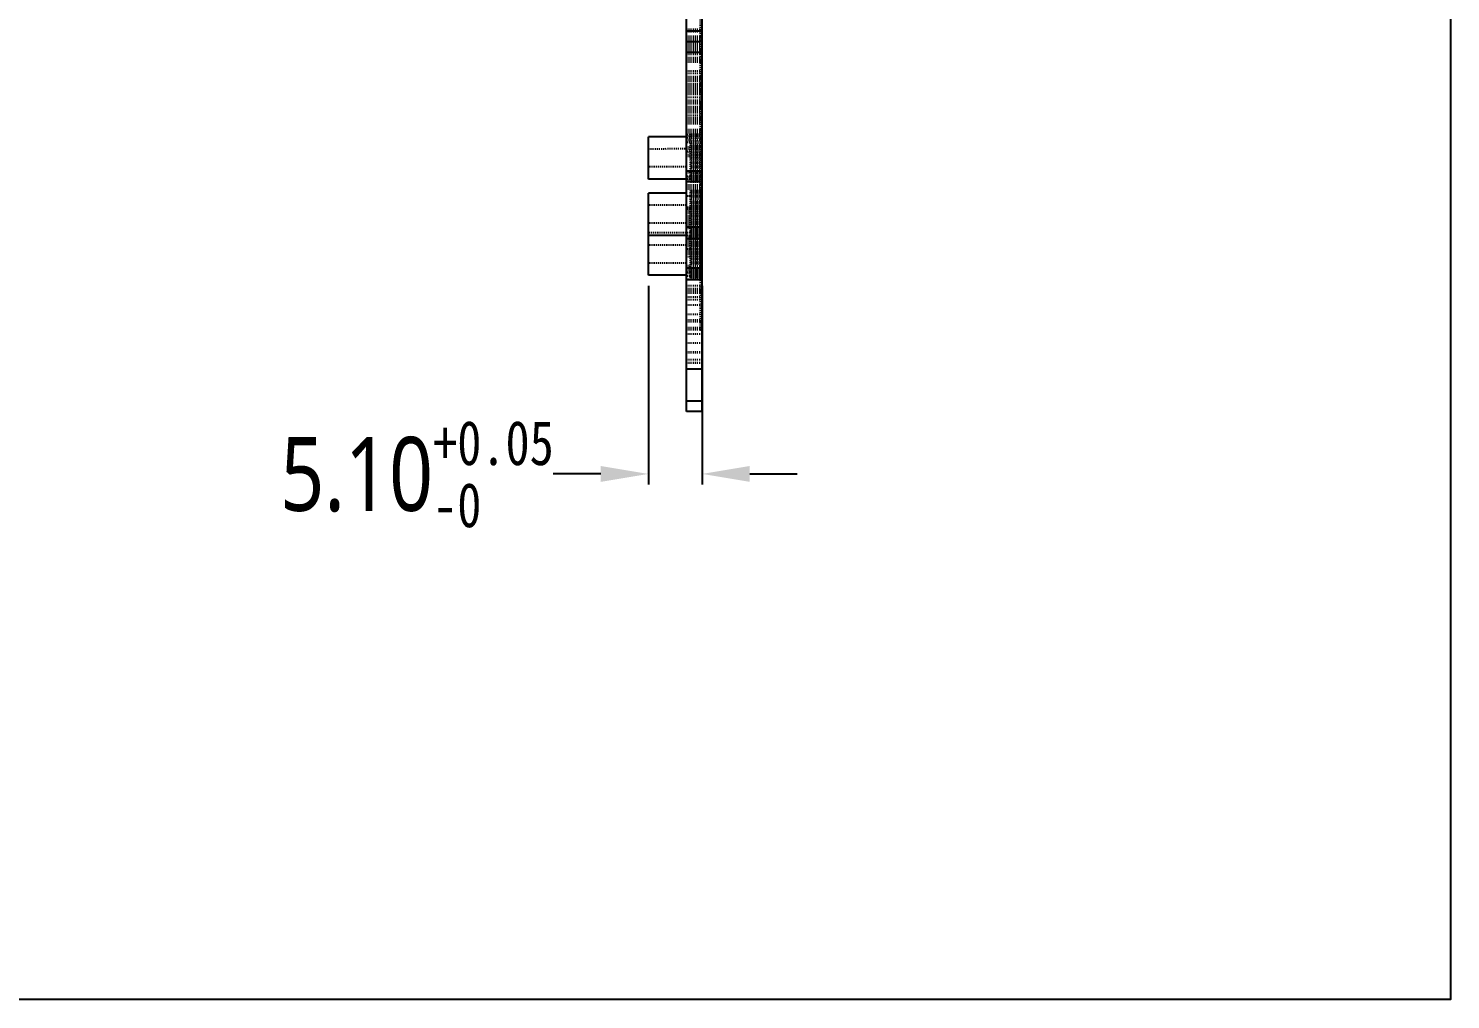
# Model space of a CAD drawing. Header units: inches. Extents: x 3379 to 4133, y -878 to -311.
# Drawn here: x 3998.6 to 4133.3, y -878.4 to -786.5 of the extents above; entities that cross this region are included whole.
import ezdxf

# ---------------------------------------------------------------- set-up
doc = ezdxf.new("R2010")
doc.units = ezdxf.units.IN
doc.header["$LTSCALE"] = 0.909449
doc.header["$MEASUREMENT"] = 0
doc.header["$PDMODE"] = 3
doc.header["$PDSIZE"] = 0.3125
doc.linetypes.add('HIDDEN', pattern=[0.2, 0.1, -0.1])
doc.linetypes.add('PHANTOM', pattern=[0.8, 0.45, -0.05, 0.1, -0.05, 0.1, -0.05])
doc.layers.get('0').update_dxf_attribs({"linetype": 'CONTINUOUS'})
doc.layers.get('Defpoints').update_dxf_attribs({"linetype": 'CONTINUOUS'})
for name, color, linetype in [('DEFAULT_2', 8, 'HIDDEN'), ('DEFAULT_3', 7, 'PHANTOM'), ('标注尺寸', 2, 'CONTINUOUS')]:
    doc.layers.add(name, color=color, linetype=linetype)
doc.styles.get("Standard").update_dxf_attribs({"font": 'txt', "width": 0.8})
doc.dimstyles.get("Standard").update_dxf_attribs({"dimtxt": 6, "dimasz": 4.5, "dimexe": 1, "dimexo": 1, "dimgap": 0.09, "dimtad": 0, "dimzin": 1, "dimdsep": 46, "dimtxsty": 'STANDARD', "dimcen": 0.09, "dimclrd": 5, "dimclre": 5, "dimclrt": 1, "dimadec": 0, "dimazin": 0, "dimtp": 0.01, "dimtm": 0.01, "dimtfac": 1, "dimtofl": 0, "dimtmove": 0, "dimatfit": 3, "dimfxl": 1, "dimtolj": 1, "dimtzin": 4, "dimarcsym": 0})

# ---------------------------------------------------------------- blocks, each defined once
blk = doc.blocks.new('*D73')
at = {"layer": 'Defpoints', "color": 0}
for p in [(4057.28, -809.84), (4062.38, -809.84), (4057.28, -828.66)]:
    blk.add_point(p, dxfattribs=at)
at = {"layer": '标注尺寸', "color": 2, "lineweight": -2}
for p, q in [((4057.28, -810.84), (4057.28, -829.66)), ((4062.38, -810.84), (4062.38, -829.66)), ((4052.78, -828.66), (4048.28, -828.66)), ((4066.88, -828.66), (4071.38, -828.66))]:
    blk.add_line(p, q, dxfattribs=at)
at = {"layer": '标注尺寸', "color": 2}
for points in [[(4052.78, -827.91), (4052.78, -829.41), (4057.28, -828.66)], [(4066.88, -827.91), (4066.88, -829.41), (4062.38, -828.66)]]:
    blk.add_solid(points, dxfattribs=at)
at = {"layer": '标注尺寸', "color": 2, "insert": (4035.37, -828.66), "char_height": 6, "attachment_point": 5}
blk.add_mtext('\\A1;\\A1;{\\fMicrosoft YaHei|b0|i0|c134|p34;\\H1.167x;5.10\\fSimSun|b1|i0|c134|p2;\\H0.6x;\\S+0.05^ -0;}', dxfattribs=at)

msp = doc.modelspace()

# ---------------------------------------------------------------- linework, layer by layer
at = {"color": 7, "linetype": 'Continuous'}
for p, q in [((4060.882, -822.739), (4060.882, -697.239)), ((4062.382, -822.739), (4062.382, -697.239)), ((4062.382, -786.724), (4060.882, -786.724)), ((4062.382, -787.724), (4060.882, -787.724)), ((4060.882, -788.724), (4062.382, -788.724)), ((4060.882, -796.739), (4057.282, -796.739)), ((4057.282, -800.739), (4057.282, -796.739)), ((4060.882, -799.962), (4062.382, -799.962)), ((4060.882, -800.739), (4057.282, -800.739)), ((4060.882, -800.952), (4062.382, -800.952)), ((4060.882, -802.069), (4057.282, -802.069)), ((4057.282, -809.839), (4057.282, -802.069)), ((4060.882, -805.253), (4062.382, -805.253)), ((4060.882, -806.069), (4057.282, -806.069)), ((4060.882, -806.379), (4062.382, -806.379)), ((4060.882, -809.15), (4062.382, -809.15)), ((4060.882, -809.839), (4057.282, -809.839)), ((4062.382, -810.277), (4060.882, -810.277)), ((4060.882, -818.72), (4062.382, -818.72)), ((4060.882, -821.739), (4062.382, -821.739)), ((4062.382, -822.739), (4060.882, -822.739))]:
    msp.add_line(p, q, dxfattribs=at)
at = {"layer": 'DEFAULT_2', "color": 8, "linetype": 'HIDDEN'}
for p, q in [((4062.182, -704.709), (4062.182, -814.965)), ((4062.182, -786.565), (4060.882, -786.565)), ((4060.882, -786.657), (4062.182, -786.657)), ((4062.382, -786.524), (4062.182, -786.565)), ((4062.382, -786.698), (4062.182, -786.657)), ((4062.182, -786.803), (4060.882, -786.802)), ((4062.182, -787.236), (4060.882, -787.236)), ((4060.882, -787.335), (4062.182, -787.335)), ((4062.182, -787.473), (4060.882, -787.473)), ((4062.182, -787.638), (4060.882, -787.638)), ((4062.182, -787.659), (4060.882, -787.659)), ((4060.882, -787.859), (4062.382, -787.859)), ((4060.882, -788.024), (4062.182, -788.024)), ((4062.382, -786.999), (4062.182, -786.803)), ((4062.382, -787.04), (4062.182, -787.236)), ((4062.182, -787.324), (4062.382, -787.124)), ((4062.382, -787.139), (4062.182, -787.335)), ((4062.182, -787.627), (4062.382, -787.427)), ((4062.382, -787.442), (4062.182, -787.638)), ((4062.182, -787.659), (4062.382, -787.459)), ((4062.382, -787.515), (4062.182, -787.473)), ((4062.382, -787.678), (4062.182, -787.72)), ((4062.382, -787.982), (4062.182, -788.024)), ((4062.182, -788.25), (4060.882, -788.25)), ((4060.882, -788.408), (4062.182, -788.408)), ((4062.182, -788.625), (4060.882, -788.625)), ((4060.882, -788.919), (4062.182, -788.919)), ((4060.882, -789.218), (4062.182, -789.218)), ((4060.882, -789.301), (4062.182, -789.301)), ((4062.382, -788.291), (4062.182, -788.25)), ((4062.382, -788.599), (4062.182, -788.404)), ((4062.182, -788.408), (4062.382, -788.608)), ((4062.382, -788.43), (4062.182, -788.625)), ((4062.382, -788.724), (4062.182, -788.919)), ((4062.382, -789.26), (4062.182, -789.218)), ((4062.382, -789.259), (4062.182, -789.301)), ((4060.882, -789.459), (4062.182, -789.459)), ((4062.182, -789.512), (4060.882, -789.512)), ((4060.882, -789.539), (4062.182, -789.538)), ((4060.882, -789.618), (4062.182, -789.618)), ((4062.182, -790.503), (4060.882, -790.503)), ((4062.182, -790.741), (4060.882, -790.74)), ((4062.382, -789.501), (4062.182, -789.459)), ((4062.382, -789.553), (4062.182, -789.512)), ((4062.382, -789.734), (4062.182, -789.538)), ((4062.382, -789.809), (4062.182, -789.614)), ((4062.182, -789.618), (4062.382, -789.818)), ((4062.382, -790.462), (4062.182, -790.503)), ((4062.382, -790.937), (4062.182, -790.741)), ((4060.882, -791.018), (4062.182, -791.018)), ((4062.182, -791.172), (4060.882, -791.172)), ((4062.182, -791.31), (4060.882, -791.31)), ((4062.182, -791.468), (4060.882, -791.468)), ((4062.182, -791.705), (4060.882, -791.705)), ((4062.182, -791.762), (4060.882, -791.762)), ((4060.882, -791.918), (4062.182, -791.918)), ((4062.182, -791.999), (4060.882, -791.999)), ((4060.882, -792.052), (4062.182, -792.052)), ((4062.182, -791.014), (4062.382, -790.814)), ((4062.382, -790.823), (4062.182, -791.018)), ((4062.182, -791.306), (4062.382, -791.106)), ((4062.382, -791.115), (4062.182, -791.31)), ((4062.382, -791.131), (4062.182, -791.172)), ((4062.382, -791.423), (4062.182, -791.465)), ((4062.382, -791.51), (4062.182, -791.468)), ((4062.382, -791.51), (4062.182, -791.705)), ((4062.382, -791.718), (4062.182, -791.759)), ((4062.382, -791.718), (4062.182, -791.918)), ((4062.382, -791.718), (4062.182, -791.913)), ((4062.382, -791.804), (4062.182, -791.762)), ((4062.382, -791.804), (4062.182, -791.999)), ((4062.382, -792.01), (4062.182, -792.052)), ((4062.382, -792.01), (4062.182, -792.21)), ((4062.382, -792.01), (4062.182, -792.206)), ((4062.182, -792.318), (4062.382, -792.118)), ((4062.382, -792.134), (4062.182, -792.329)), ((4062.182, -792.214), (4060.882, -792.214)), ((4060.882, -792.329), (4062.182, -792.329)), ((4060.882, -792.372), (4062.182, -792.372)), ((4062.182, -792.599), (4060.882, -792.599)), ((4062.182, -792.714), (4060.882, -792.714)), ((4060.882, -792.985), (4062.182, -792.985)), ((4060.882, -793.265), (4062.182, -793.265)), ((4060.882, -793.397), (4062.182, -793.397)), ((4062.382, -792.256), (4062.182, -792.214)), ((4062.382, -792.564), (4062.182, -792.368)), ((4062.182, -792.372), (4062.382, -792.572)), ((4062.182, -792.588), (4062.382, -792.388)), ((4062.382, -792.403), (4062.182, -792.599)), ((4062.382, -792.673), (4062.182, -792.714)), ((4062.382, -792.944), (4062.182, -792.985)), ((4062.382, -793.223), (4062.182, -793.265)), ((4062.382, -793.439), (4062.182, -793.397)), ((4062.382, -793.424), (4062.182, -793.619)), ((4060.882, -793.503), (4062.182, -793.502)), ((4060.882, -793.556), (4062.182, -793.556)), ((4062.182, -793.619), (4060.882, -793.619)), ((4060.882, -793.848), (4062.182, -793.848)), ((4060.882, -793.881), (4062.182, -793.881)), ((4060.882, -794.086), (4062.182, -794.086)), ((4062.182, -794.121), (4060.882, -794.122)), ((4060.882, -794.212), (4062.182, -794.212)), ((4062.182, -794.359), (4060.882, -794.359)), ((4062.182, -794.473), (4060.882, -794.473)), ((4060.882, -794.673), (4062.182, -794.673)), ((4062.382, -793.698), (4062.182, -793.502)), ((4062.382, -793.747), (4062.182, -793.552)), ((4062.182, -793.556), (4062.382, -793.756)), ((4062.382, -793.653), (4062.182, -793.848)), ((4062.382, -793.685), (4062.182, -793.881)), ((4062.382, -793.925), (4062.182, -794.121)), ((4062.382, -794.127), (4062.182, -794.086)), ((4062.382, -794.254), (4062.182, -794.212)), ((4062.382, -794.4), (4062.182, -794.359)), ((4062.382, -794.515), (4062.182, -794.473)), ((4062.382, -794.714), (4062.182, -794.673)), ((4062.382, -794.714), (4062.182, -794.91)), ((4060.882, -794.91), (4062.182, -794.91)), ((4060.882, -794.946), (4062.182, -794.946)), ((4062.182, -794.964), (4060.882, -794.964)), ((4062.182, -795.122), (4060.882, -795.122)), ((4060.882, -795.183), (4062.182, -795.183)), ((4062.182, -795.235), (4060.882, -795.235)), ((4062.182, -795.394), (4060.882, -795.394)), ((4062.182, -795.492), (4060.882, -795.492)), ((4062.182, -796.086), (4060.882, -796.086)), ((4062.182, -796.178), (4060.882, -796.178)), ((4062.382, -794.922), (4062.182, -794.964)), ((4062.382, -794.922), (4062.182, -795.122)), ((4062.382, -794.922), (4062.182, -795.118)), ((4062.382, -794.987), (4062.182, -794.946)), ((4062.382, -794.987), (4062.182, -795.183)), ((4062.382, -795.194), (4062.182, -795.235)), ((4062.382, -795.194), (4062.182, -795.394)), ((4062.382, -795.194), (4062.182, -795.39)), ((4062.382, -795.534), (4062.182, -795.492)), ((4062.382, -795.89), (4062.182, -796.086)), ((4062.382, -796.22), (4062.182, -796.178)), ((4060.882, -796.336), (4062.182, -796.336)), ((4062.232, -796.532), (4060.882, -796.539)), ((4060.882, -796.639), (4062.382, -796.639)), ((4062.232, -796.836), (4060.882, -796.839)), ((4060.882, -796.989), (4062.232, -796.985)), ((4062.182, -797.006), (4060.882, -797.006)), ((4060.882, -797.046), (4062.232, -797.046)), ((4062.232, -797.292), (4060.882, -797.284)), ((4061.282, -796.489), (4062.232, -796.489)), ((4061.282, -800.988), (4061.282, -796.49)), ((4062.232, -796.515), (4061.282, -796.515)), ((4062.232, -796.563), (4061.282, -796.563)), ((4061.282, -796.609), (4062.232, -796.609)), ((4062.232, -796.623), (4061.282, -796.623)), ((4062.232, -796.657), (4061.282, -796.657)), ((4061.282, -796.675), (4062.232, -796.675)), ((4062.232, -796.711), (4061.282, -796.711)), ((4062.232, -796.724), (4061.282, -796.724)), ((4062.232, -796.767), (4061.282, -796.767)), ((4062.232, -796.8), (4061.282, -796.8)), ((4062.232, -796.815), (4061.282, -796.815)), ((4062.232, -796.854), (4061.282, -796.854)), ((4061.282, -796.964), (4062.232, -796.964)), ((4061.282, -797.023), (4062.232, -797.023)), ((4061.282, -797.062), (4062.232, -797.062)), ((4062.232, -797.192), (4061.282, -797.192)), ((4062.232, -797.256), (4061.282, -797.256)), ((4062.232, -797.339), (4061.282, -797.339)), ((4061.282, -797.467), (4062.232, -797.467)), ((4062.382, -796.528), (4062.182, -796.332)), ((4062.182, -796.336), (4062.382, -796.536)), ((4062.182, -796.539), (4062.382, -796.339)), ((4062.382, -796.81), (4062.182, -797.006)), ((4062.182, -796.839), (4062.382, -797.039)), ((4062.382, -797.004), (4062.182, -797.046)), ((4062.382, -797.479), (4062.182, -797.283)), ((4062.182, -797.701), (4062.382, -797.501)), ((4062.382, -797.509), (4062.182, -797.705)), ((4062.232, -800.989), (4062.232, -796.491)), ((4062.182, -797.886), (4057.282, -797.889)), ((4062.182, -797.705), (4060.882, -797.705)), ((4060.882, -797.86), (4062.182, -797.86)), ((4062.232, -798.123), (4060.882, -798.123)), ((4060.882, -798.192), (4062.182, -798.192)), ((4060.882, -798.441), (4062.182, -798.441)), ((4062.182, -798.595), (4060.882, -798.595)), ((4062.232, -797.581), (4061.282, -797.581)), ((4061.282, -797.605), (4062.232, -797.605)), ((4061.282, -797.658), (4062.232, -797.658)), ((4062.232, -797.78), (4061.282, -797.78)), ((4061.282, -797.907), (4062.232, -797.907)), ((4062.232, -797.925), (4061.282, -797.925)), ((4062.232, -797.953), (4061.282, -797.953)), ((4062.232, -798.014), (4061.282, -798.014)), ((4062.232, -798.258), (4061.282, -798.258)), ((4061.282, -798.301), (4062.232, -798.301)), ((4061.282, -798.324), (4062.232, -798.324)), ((4061.282, -798.395), (4062.232, -798.395)), ((4062.232, -798.485), (4061.282, -798.485)), ((4061.282, -798.624), (4062.232, -798.624)), ((4062.232, -798.691), (4061.282, -798.691)), ((4062.232, -798.709), (4061.282, -798.709)), ((4062.232, -798.769), (4061.282, -798.769)), ((4062.232, -798.786), (4061.282, -798.786)), ((4061.282, -798.854), (4062.232, -798.854)), ((4062.382, -797.818), (4062.182, -797.86)), ((4062.382, -797.844), (4062.182, -797.886)), ((4062.382, -798.319), (4062.182, -798.123)), ((4062.382, -798.234), (4062.182, -798.192)), ((4062.182, -798.437), (4062.382, -798.237)), ((4062.382, -798.246), (4062.182, -798.441)), ((4062.382, -798.554), (4062.182, -798.595)), ((4060.882, -799.589), (4057.282, -799.589)), ((4060.882, -800.117), (4062.182, -800.117)), ((4062.232, -798.993), (4061.282, -798.993)), ((4061.282, -799.094), (4062.232, -799.094)), ((4061.282, -799.153), (4062.232, -799.153)), ((4061.282, -799.176), (4062.232, -799.176)), ((4062.232, -799.22), (4061.282, -799.22)), ((4061.282, -799.355), (4062.232, -799.355)), ((4062.232, -799.468), (4061.282, -799.468)), ((4062.232, -799.525), (4061.282, -799.525)), ((4062.232, -799.553), (4061.282, -799.553)), ((4061.282, -799.571), (4062.232, -799.571)), ((4062.232, -799.697), (4061.282, -799.697)), ((4061.282, -799.822), (4062.232, -799.822)), ((4061.282, -799.873), (4062.232, -799.873)), ((4061.282, -799.905), (4062.232, -799.905)), ((4061.282, -800.011), (4062.232, -800.011)), ((4062.232, -800.148), (4061.282, -800.148)), ((4061.282, -800.187), (4062.232, -800.187)), ((4062.232, -800.221), (4061.282, -800.221)), ((4062.382, -800.001), (4062.182, -799.959)), ((4062.382, -800.309), (4062.182, -800.113)), ((4062.182, -800.117), (4062.382, -800.317)), ((4062.232, -800.493), (4060.882, -800.489)), ((4060.882, -800.516), (4062.232, -800.514)), ((4062.232, -800.754), (4060.882, -800.754)), ((4060.882, -800.78), (4062.182, -800.78)), ((4060.882, -800.939), (4062.182, -800.939)), ((4060.882, -801.271), (4062.182, -801.271)), ((4060.882, -801.459), (4062.382, -801.459)), ((4060.882, -801.509), (4062.182, -801.509)), ((4062.232, -800.286), (4061.282, -800.286)), ((4061.282, -800.416), (4062.232, -800.416)), ((4062.232, -800.434), (4061.282, -800.434)), ((4061.282, -800.456), (4062.232, -800.456)), ((4061.282, -800.629), (4062.232, -800.629)), ((4062.232, -800.642), (4061.282, -800.642)), ((4062.232, -800.672), (4061.282, -800.672)), ((4062.232, -800.688), (4061.282, -800.688)), ((4062.232, -800.711), (4061.282, -800.711)), ((4062.232, -800.767), (4061.282, -800.767)), ((4061.282, -800.803), (4062.232, -800.803)), ((4062.232, -800.82), (4061.282, -800.82)), ((4061.282, -800.836), (4062.232, -800.836)), ((4062.232, -800.855), (4061.282, -800.855)), ((4061.282, -800.869), (4062.232, -800.869)), ((4062.232, -800.925), (4061.282, -800.925)), ((4061.282, -800.988), (4062.232, -800.988)), ((4062.382, -800.32), (4062.182, -800.516)), ((4062.382, -800.795), (4062.182, -800.754)), ((4062.382, -800.821), (4062.182, -800.78)), ((4062.382, -801.13), (4062.182, -800.934)), ((4062.182, -800.939), (4062.382, -801.139)), ((4062.382, -801.076), (4062.182, -801.271)), ((4062.382, -801.55), (4062.182, -801.509)), ((4060.882, -801.659), (4062.182, -801.659)), ((4060.882, -802.319), (4062.232, -802.315)), ((4062.232, -802.353), (4060.882, -802.341)), ((4061.282, -801.819), (4062.232, -801.819)), ((4061.282, -810.088), (4061.282, -801.82)), ((4062.232, -801.845), (4061.282, -801.845)), ((4062.232, -801.862), (4061.282, -801.862)), ((4062.232, -801.893), (4061.282, -801.893)), ((4061.282, -801.939), (4062.232, -801.939)), ((4062.232, -801.953), (4061.282, -801.953)), ((4061.282, -801.971), (4062.232, -801.971)), ((4062.232, -801.987), (4061.282, -801.987)), ((4061.282, -802.005), (4062.232, -802.005)), ((4062.232, -802.041), (4061.282, -802.041)), ((4062.232, -802.054), (4061.282, -802.054)), ((4062.232, -802.097), (4061.282, -802.097)), ((4062.232, -802.13), (4061.282, -802.13)), ((4062.232, -802.145), (4061.282, -802.145)), ((4062.232, -802.166), (4061.282, -802.166)), ((4062.232, -802.184), (4061.282, -802.184)), ((4061.282, -802.294), (4062.232, -802.294)), ((4061.282, -802.376), (4062.232, -802.376)), ((4061.282, -802.392), (4062.232, -802.392)), ((4062.232, -802.522), (4061.282, -802.522)), ((4062.232, -802.586), (4061.282, -802.586)), ((4062.232, -802.622), (4061.282, -802.622)), ((4062.232, -802.669), (4061.282, -802.669)), ((4061.282, -802.797), (4062.232, -802.797)), ((4062.232, -802.911), (4061.282, -802.911)), ((4062.182, -801.659), (4062.382, -801.859)), ((4062.382, -802.141), (4062.182, -802.341)), ((4062.232, -810.089), (4062.232, -801.821)), ((4060.882, -803.219), (4057.282, -803.219)), ((4062.182, -803.438), (4060.882, -803.438)), ((4062.232, -803.453), (4060.882, -803.442)), ((4062.232, -803.588), (4060.882, -803.596)), ((4062.382, -803.622), (4060.882, -803.622)), ((4060.882, -803.651), (4062.232, -803.654)), ((4062.182, -803.74), (4060.882, -803.74)), ((4062.182, -803.895), (4060.882, -803.895)), ((4060.882, -803.919), (4062.382, -803.919)), ((4060.882, -803.947), (4062.232, -803.954)), ((4060.882, -804.184), (4062.232, -804.184)), ((4061.282, -802.935), (4062.232, -802.935)), ((4061.282, -802.988), (4062.232, -802.988)), ((4062.232, -803.11), (4061.282, -803.11)), ((4061.282, -803.237), (4062.232, -803.237)), ((4062.232, -803.255), (4061.282, -803.255)), ((4062.232, -803.283), (4061.282, -803.283)), ((4062.232, -803.344), (4061.282, -803.344)), ((4061.282, -803.725), (4062.232, -803.725)), ((4062.232, -803.815), (4061.282, -803.815)), ((4062.232, -804.021), (4061.282, -804.021)), ((4062.232, -804.039), (4061.282, -804.039)), ((4062.232, -804.099), (4061.282, -804.099)), ((4062.232, -804.116), (4061.282, -804.116)), ((4062.382, -803.638), (4062.182, -803.438)), ((4062.382, -803.638), (4062.182, -803.442)), ((4062.382, -803.638), (4062.182, -803.596)), ((4062.382, -803.846), (4062.182, -803.651)), ((4062.382, -803.936), (4062.182, -803.736)), ((4062.382, -803.936), (4062.182, -803.74)), ((4062.382, -803.846), (4062.182, -803.888)), ((4062.382, -803.936), (4062.182, -803.895)), ((4062.382, -804.143), (4062.182, -803.947)), ((4062.382, -804.143), (4062.182, -804.184)), ((4060.882, -804.919), (4057.282, -804.919)), ((4060.882, -804.348), (4062.182, -804.348)), ((4060.882, -804.429), (4062.382, -804.429)), ((4060.882, -804.475), (4062.232, -804.483)), ((4062.382, -804.502), (4060.882, -804.502)), ((4062.182, -804.656), (4060.882, -804.656)), ((4060.882, -804.713), (4062.182, -804.712)), ((4062.182, -804.771), (4060.882, -804.771)), ((4062.182, -804.941), (4060.882, -804.941)), ((4062.182, -805.009), (4060.882, -805.008)), ((4062.382, -805.175), (4060.882, -805.175)), ((4062.382, -805.302), (4060.882, -805.302)), ((4062.382, -805.429), (4060.882, -805.429)), ((4062.232, -804.323), (4061.282, -804.323)), ((4061.282, -804.413), (4062.232, -804.413)), ((4062.232, -804.55), (4061.282, -804.55)), ((4061.282, -804.685), (4062.232, -804.685)), ((4062.232, -804.798), (4061.282, -804.798)), ((4062.232, -804.855), (4061.282, -804.855)), ((4062.232, -804.883), (4061.282, -804.883)), ((4061.282, -804.901), (4062.232, -804.901)), ((4062.232, -805.027), (4061.282, -805.027)), ((4061.282, -805.152), (4062.232, -805.152)), ((4061.282, -805.203), (4062.232, -805.203)), ((4061.282, -805.235), (4062.232, -805.235)), ((4061.282, -805.341), (4062.232, -805.341)), ((4062.232, -805.478), (4061.282, -805.478)), ((4061.282, -805.517), (4062.232, -805.517)), ((4062.232, -805.551), (4061.282, -805.551)), ((4061.282, -805.589), (4062.232, -805.589)), ((4062.232, -805.616), (4061.282, -805.616)), ((4062.382, -804.306), (4062.182, -804.348)), ((4062.382, -804.433), (4062.182, -804.475)), ((4062.382, -804.615), (4062.182, -804.656)), ((4062.382, -804.908), (4062.182, -804.712)), ((4062.382, -804.73), (4062.182, -804.771)), ((4062.382, -805.137), (4062.182, -804.941)), ((4062.382, -805.204), (4062.182, -805.009)), ((4062.382, -805.445), (4062.182, -805.249)), ((4062.232, -805.844), (4057.282, -805.839)), ((4062.232, -805.824), (4060.882, -805.819)), ((4062.232, -806.097), (4060.882, -806.089)), ((4060.882, -806.145), (4062.232, -806.15)), ((4060.882, -806.242), (4062.182, -806.242)), ((4060.882, -806.419), (4062.382, -806.419)), ((4060.882, -806.541), (4062.182, -806.541)), ((4060.882, -806.647), (4062.182, -806.647)), ((4060.882, -806.741), (4062.182, -806.741)), ((4060.882, -806.801), (4062.182, -806.801)), ((4062.182, -806.855), (4060.882, -806.855)), ((4060.882, -806.924), (4062.182, -806.924)), ((4062.232, -805.632), (4061.282, -805.632)), ((4062.232, -805.663), (4061.282, -805.663)), ((4061.282, -805.709), (4062.232, -805.709)), ((4061.282, -805.735), (4062.232, -805.735)), ((4061.282, -805.747), (4062.232, -805.747)), ((4061.282, -805.768), (4062.232, -805.768)), ((4061.282, -805.786), (4062.232, -805.786)), ((4062.232, -805.811), (4061.282, -805.811)), ((4062.232, -805.867), (4061.282, -805.867)), ((4062.232, -805.9), (4061.282, -805.9)), ((4062.232, -805.915), (4061.282, -805.915)), ((4062.232, -805.936), (4061.282, -805.936)), ((4061.282, -805.959), (4062.232, -805.959)), ((4062.232, -805.972), (4061.282, -805.972)), ((4062.232, -806.002), (4061.282, -806.002)), ((4062.232, -806.018), (4061.282, -806.018)), ((4062.232, -806.041), (4061.282, -806.041)), ((4061.282, -806.064), (4062.232, -806.064)), ((4062.232, -806.084), (4061.282, -806.084)), ((4061.282, -806.123), (4062.232, -806.123)), ((4061.282, -806.166), (4062.232, -806.166)), ((4062.232, -806.185), (4061.282, -806.185)), ((4061.282, -806.199), (4062.232, -806.199)), ((4062.232, -806.255), (4061.282, -806.255)), ((4062.232, -806.278), (4061.282, -806.278)), ((4062.232, -806.292), (4061.282, -806.292)), ((4061.282, -806.318), (4062.232, -806.318)), ((4062.232, -806.356), (4061.282, -806.356)), ((4062.232, -806.392), (4061.282, -806.392)), ((4062.232, -806.439), (4061.282, -806.439)), ((4061.282, -806.567), (4062.232, -806.567)), ((4062.232, -806.681), (4061.282, -806.681)), ((4061.282, -806.705), (4062.232, -806.705)), ((4061.282, -806.758), (4062.232, -806.758)), ((4062.232, -806.88), (4061.282, -806.88)), ((4062.382, -805.888), (4062.182, -805.846)), ((4062.382, -806.186), (4062.182, -806.145)), ((4062.382, -806.427), (4062.182, -806.231)), ((4062.182, -806.242), (4062.382, -806.442)), ((4062.382, -806.726), (4062.182, -806.531)), ((4062.182, -806.541), (4062.382, -806.741)), ((4062.382, -806.843), (4062.182, -806.643)), ((4062.382, -806.843), (4062.182, -806.647)), ((4062.382, -806.941), (4062.182, -806.741)), ((4062.382, -806.843), (4062.182, -806.801)), ((4062.382, -807.051), (4062.182, -806.855)), ((4062.382, -807.119), (4062.182, -806.919)), ((4062.382, -807.119), (4062.182, -806.924)), ((4060.882, -806.989), (4057.282, -806.989)), ((4060.882, -807.078), (4062.182, -807.078)), ((4062.182, -807.092), (4060.882, -807.092)), ((4062.182, -807.13), (4060.882, -807.13)), ((4062.232, -807.358), (4060.882, -807.367)), ((4062.182, -807.388), (4060.882, -807.388)), ((4060.882, -807.546), (4062.182, -807.546)), ((4060.882, -807.665), (4062.182, -807.665)), ((4060.882, -807.824), (4062.182, -807.824)), ((4062.382, -807.858), (4060.882, -807.858)), ((4060.882, -808.079), (4062.382, -808.079)), ((4061.282, -807.007), (4062.232, -807.007)), ((4062.232, -807.025), (4061.282, -807.025)), ((4062.232, -807.053), (4061.282, -807.053)), ((4062.232, -807.114), (4061.282, -807.114)), ((4061.282, -807.223), (4062.232, -807.223)), ((4061.282, -807.401), (4062.232, -807.401)), ((4061.282, -807.424), (4062.232, -807.424)), ((4061.282, -807.495), (4062.232, -807.495)), ((4062.232, -807.585), (4061.282, -807.585)), ((4061.282, -807.724), (4062.232, -807.724)), ((4062.232, -807.791), (4061.282, -807.791)), ((4062.232, -807.809), (4061.282, -807.809)), ((4062.232, -807.886), (4061.282, -807.886)), ((4061.282, -807.954), (4062.232, -807.954)), ((4062.232, -808.093), (4061.282, -808.093)), ((4061.282, -808.194), (4062.232, -808.194)), ((4061.282, -808.253), (4062.232, -808.253)), ((4061.282, -808.276), (4062.232, -808.276)), ((4062.382, -807.051), (4062.182, -807.092)), ((4062.382, -807.119), (4062.182, -807.078)), ((4062.382, -807.326), (4062.182, -807.13)), ((4062.382, -807.326), (4062.182, -807.367)), ((4062.382, -807.43), (4062.182, -807.388)), ((4062.382, -807.738), (4062.182, -807.542)), ((4062.182, -807.546), (4062.382, -807.746)), ((4062.382, -807.706), (4062.182, -807.665)), ((4062.382, -808.015), (4062.182, -807.819)), ((4062.182, -807.824), (4062.382, -808.024)), ((4060.882, -808.689), (4057.282, -808.689)), ((4062.382, -808.954), (4060.882, -808.954)), ((4060.882, -808.969), (4062.382, -808.969)), ((4060.882, -809.29), (4062.232, -809.287)), ((4060.882, -809.342), (4062.182, -809.342)), ((4062.182, -809.44), (4060.882, -809.44)), ((4062.232, -809.593), (4060.882, -809.589)), ((4060.882, -809.618), (4062.232, -809.614)), ((4062.232, -808.32), (4061.282, -808.32)), ((4061.282, -808.455), (4062.232, -808.455)), ((4062.232, -808.568), (4061.282, -808.568)), ((4062.232, -808.625), (4061.282, -808.625)), ((4062.232, -808.653), (4061.282, -808.653)), ((4061.282, -808.671), (4062.232, -808.671)), ((4062.232, -808.797), (4061.282, -808.797)), ((4061.282, -808.922), (4062.232, -808.922)), ((4061.282, -809.005), (4062.232, -809.005)), ((4061.282, -809.111), (4062.232, -809.111)), ((4062.232, -809.248), (4061.282, -809.248)), ((4062.232, -809.321), (4061.282, -809.321)), ((4062.232, -809.386), (4061.282, -809.386)), ((4061.282, -809.516), (4062.232, -809.516)), ((4062.232, -809.534), (4061.282, -809.534)), ((4061.282, -809.556), (4062.232, -809.556)), ((4062.382, -809.479), (4062.182, -809.279)), ((4062.382, -809.486), (4062.182, -809.29)), ((4062.382, -809.3), (4062.182, -809.342)), ((4062.382, -809.482), (4062.182, -809.44)), ((4062.382, -809.576), (4062.182, -809.618)), ((4062.182, -809.675), (4060.882, -809.675)), ((4062.232, -809.936), (4060.882, -809.935)), ((4060.882, -810.21), (4062.182, -810.21)), ((4062.182, -810.232), (4060.882, -810.232)), ((4062.182, -810.84), (4060.882, -810.84)), ((4061.282, -809.729), (4062.232, -809.729)), ((4062.232, -809.742), (4061.282, -809.742)), ((4062.232, -809.772), (4061.282, -809.772)), ((4062.232, -809.788), (4061.282, -809.788)), ((4062.232, -809.811), (4061.282, -809.811)), ((4062.232, -809.854), (4061.282, -809.854)), ((4062.232, -809.867), (4061.282, -809.867)), ((4061.282, -809.903), (4062.232, -809.903)), ((4062.232, -809.92), (4061.282, -809.92)), ((4062.232, -809.955), (4061.282, -809.955)), ((4061.282, -809.969), (4062.232, -809.969)), ((4062.232, -810.025), (4061.282, -810.025)), ((4062.232, -810.048), (4061.282, -810.048)), ((4062.232, -810.062), (4061.282, -810.062)), ((4061.282, -810.088), (4062.232, -810.088)), ((4062.382, -809.717), (4062.182, -809.675)), ((4062.382, -810.131), (4062.182, -809.935)), ((4062.382, -810.406), (4062.182, -810.21)), ((4062.182, -810.232), (4062.382, -810.432)), ((4062.382, -810.882), (4062.182, -810.84)), ((4060.882, -811.106), (4062.182, -811.106)), ((4062.182, -811.166), (4060.882, -811.166)), ((4060.882, -811.236), (4062.182, -811.236)), ((4062.182, -811.403), (4060.882, -811.403)), ((4060.882, -811.503), (4062.182, -811.503)), ((4060.882, -811.898), (4062.182, -811.898)), ((4060.882, -812.136), (4062.182, -812.135)), ((4062.382, -811.147), (4062.182, -811.106)), ((4062.382, -811.124), (4062.182, -811.166)), ((4062.382, -811.421), (4062.182, -811.225)), ((4062.182, -811.236), (4062.382, -811.436)), ((4062.382, -811.599), (4062.182, -811.403)), ((4062.382, -811.688), (4062.182, -811.492)), ((4062.182, -811.503), (4062.382, -811.703)), ((4062.382, -811.856), (4062.182, -811.898)), ((4062.382, -812.331), (4062.182, -812.135)), ((4062.382, -812.686), (4060.882, -812.686)), ((4060.882, -813.541), (4062.382, -813.541)), ((4060.882, -814.06), (4062.182, -814.06)), ((4060.882, -814.218), (4062.182, -814.218)), ((4062.182, -814.811), (4060.882, -814.811)), ((4060.882, -814.969), (4062.182, -814.969)), ((4062.382, -814.101), (4062.182, -814.06)), ((4062.382, -814.41), (4062.182, -814.214)), ((4062.182, -814.218), (4062.382, -814.418)), ((4062.382, -814.853), (4062.182, -814.811)), ((4062.382, -815.161), (4062.182, -814.965)), ((4062.182, -814.969), (4062.382, -815.169)), ((4060.882, -815.382), (4062.382, -815.382)), ((4062.382, -816.265), (4060.882, -816.265)), ((4062.382, -817.128), (4060.882, -817.128)), ((4060.882, -817.163), (4062.382, -817.163)), ((4062.382, -817.856), (4060.882, -817.856)), ((4060.882, -818.12), (4062.382, -818.12)), ((4062.382, -818.16), (4060.882, -818.16))]:
    msp.add_line(p, q, dxfattribs=at)
at = {"layer": 'DEFAULT_3', "linetype": 'ByBlock'}
msp.add_lwpolyline([(3378.66, -310.816), (4133.276, -310.816), (4133.276, -878.438), (3378.66, -878.438)], close=True, dxfattribs=at)

# ---------------------------------------------------------------- dimensions: what is measured, and where the dimension line sits
at = {"layer": '标注尺寸'}
dim = msp.add_linear_dim(base=(4057.282, -828.663), p1=(4062.382, -809.839), p2=(4057.282, -809.839), text='\\A1;{\\fMicrosoft YaHei|b0|i0|c134|p34;\\H1.167x;<>\\fSimSun|b1|i0|c134|p2;\\H0.6x;\\S+0.05^ -0;}', dimstyle='STANDARD', override={"dimclrd": 2, "dimclre": 2, "dimclrt": 2}, dxfattribs=at)
dim.commit()
dim.dimension.update_dxf_attribs({"geometry": '*D73', "text_midpoint": (4035.366, -828.663)})

doc.saveas('drawing.dxf')
